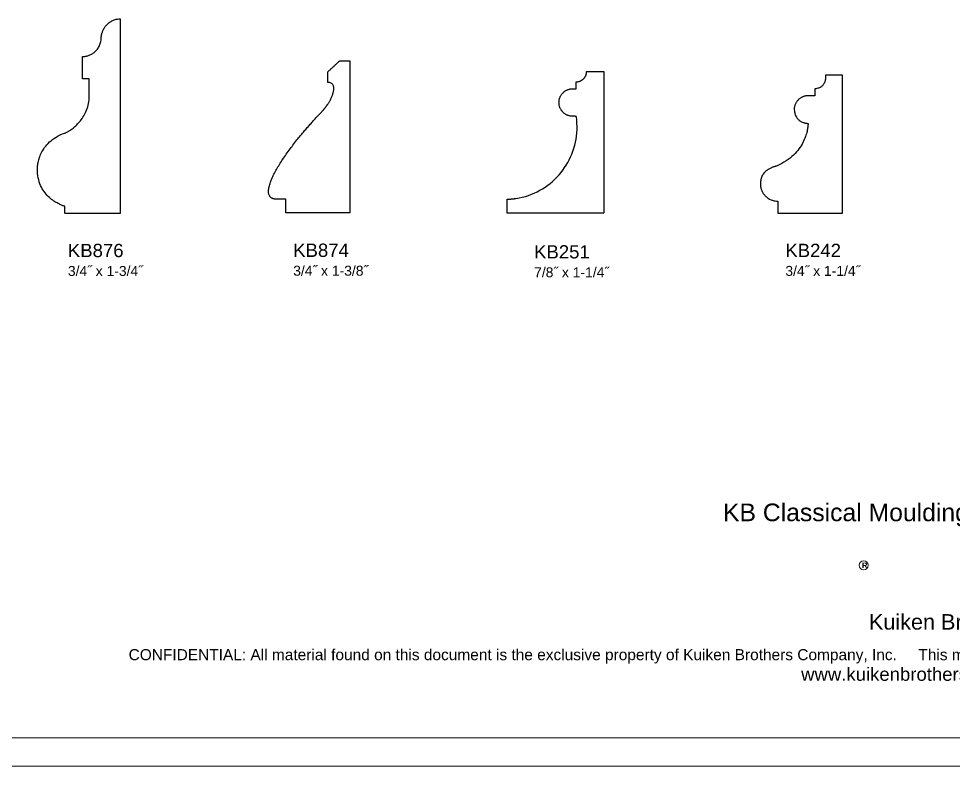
# Model space of a CAD drawing. Extents: x -7.6 to 25.2, y -9.8 to 27.2.
# Drawn here: x 0.78 to 9.24, y -9.8 to -3.03 of the extents above; entities that cross this region are included whole.
import ezdxf

# ---------------------------------------------------------------- set-up
doc = ezdxf.new("R2010")
doc.units = 0
doc.header["$MEASUREMENT"] = 0
doc.layers.add('DO NOT PLOT', color=2, linetype='Continuous', plot=False)

# ---------------------------------------------------------------- blocks, each defined once
blk = doc.blocks.new('KB876')
at = {"flags": 128}
blk.add_lwpolyline([(0, 0.5), (0.0001, 0.5), (0.0006, 0.5), (0.0013, 0.5), (0.0022, 0.5), (0.0034, 0.5), (0.0048, 0.5), (0.0064, 0.5), (0.0081, 0.5), (0.0101, 0.5), (0.0121, 0.5), (0.0144, 0.5), (0.0167, 0.5), (0.0191, 0.5), (0.0216, 0.5), (0.0242, 0.5), (0.0268, 0.5), (0.0295, 0.5), (0.0322, 0.5), (0.0349, 0.5), (0.0375, 0.5), (0.0401, 0.5), (0.0427, 0.5), (0.0452, 0.5), (0.0477, 0.5), (0.05, 0.5), (0.0522, 0.5), (0.0543, 0.5), (0.0562, 0.5), (0.058, 0.5), (0.0596, 0.5), (0.061, 0.5), (0.0621, 0.5), (0.0631, 0.5), (0.0638, 0.5), (0.0642, 0.5), (0.0643, 0.5), (0.0645, 0.5005), (0.0649, 0.5021), (0.0657, 0.5046), (0.0668, 0.5081), (0.0682, 0.5124), (0.07, 0.5176), (0.0722, 0.5234), (0.0748, 0.53), (0.0778, 0.5372), (0.0812, 0.5449), (0.0851, 0.5531), (0.0895, 0.5618), (0.0944, 0.5709), (0.0997, 0.5803), (0.1056, 0.5899), (0.1121, 0.5998), (0.119, 0.6098), (0.1266, 0.6199), (0.1348, 0.6301), (0.1436, 0.6401), (0.153, 0.6502), (0.163, 0.66), (0.1738, 0.6697), (0.1852, 0.679), (0.1973, 0.6881), (0.2101, 0.6968), (0.2237, 0.705), (0.238, 0.7127), (0.2531, 0.7198), (0.2689, 0.7264), (0.2856, 0.7322), (0.3031, 0.7373), (0.3215, 0.7416), (0.3407, 0.745), (0.3608, 0.7475), (0.3817, 0.7491), (0.3823, 0.7491), (0.384, 0.7492), (0.3867, 0.7493), (0.3905, 0.7493), (0.3952, 0.7493), (0.4009, 0.7492), (0.4073, 0.7489), (0.4146, 0.7484), (0.4226, 0.7477), (0.4313, 0.7467), (0.4407, 0.7455), (0.4506, 0.7439), (0.4611, 0.7419), (0.472, 0.7394), (0.4834, 0.7365), (0.4951, 0.7332), (0.5072, 0.7292), (0.5195, 0.7247), (0.5321, 0.7196), (0.5448, 0.7138), (0.5576, 0.7073), (0.5705, 0.7001), (0.5834, 0.6921), (0.5962, 0.6833), (0.6089, 0.6737), (0.6215, 0.6631), (0.6338, 0.6516), (0.6459, 0.6392), (0.6577, 0.6257), (0.6691, 0.6112), (0.6801, 0.5956), (0.6906, 0.5789), (0.7006, 0.561), (0.71, 0.5419), (0.7188, 0.5216), (0.7268, 0.5), (0.7281, 0.4965), (0.7299, 0.4925), (0.7321, 0.4879), (0.7347, 0.4827), (0.7377, 0.477), (0.7412, 0.4709), (0.7451, 0.4643), (0.7494, 0.4574), (0.7542, 0.4501), (0.7594, 0.4426), (0.7651, 0.4347), (0.7713, 0.4267), (0.7779, 0.4185), (0.7849, 0.4102), (0.7925, 0.4018), (0.8005, 0.3934), (0.8089, 0.3849), (0.8178, 0.3765), (0.8272, 0.3682), (0.8371, 0.36), (0.8474, 0.352), (0.8583, 0.3442), (0.8696, 0.3366), (0.8814, 0.3293), (0.8937, 0.3224), (0.9065, 0.3158), (0.9197, 0.3096), (0.9335, 0.3039), (0.9478, 0.2987), (0.9626, 0.2941), (0.9778, 0.29), (0.9936, 0.2865), (1.0099, 0.2838), (1.0268, 0.2817), (1.0441, 0.2803), (1.062, 0.2798), (1.0623, 0.2798), (1.0633, 0.2798), (1.065, 0.2798), (1.0673, 0.2798), (1.0701, 0.2798), (1.0735, 0.2798), (1.0773, 0.2798), (1.0816, 0.2798), (1.0863, 0.2798), (1.0913, 0.2798), (1.0967, 0.2798), (1.1023, 0.2797), (1.1082, 0.2797), (1.1142, 0.2797), (1.1205, 0.2797), (1.1268, 0.2797), (1.1333, 0.2797), (1.1397, 0.2797), (1.1462, 0.2797), (1.1526, 0.2797), (1.159, 0.2797), (1.1652, 0.2797), (1.1713, 0.2797), (1.1772, 0.2797), (1.1828, 0.2797), (1.1882, 0.2796), (1.1932, 0.2796), (1.1979, 0.2796), (1.2021, 0.2796), (1.206, 0.2796), (1.2093, 0.2796), (1.2122, 0.2796), (1.2144, 0.2796), (1.2161, 0.2796), (1.2171, 0.2796), (1.2175, 0.2796), (1.2175, 0.2798), (1.2175, 0.2802), (1.2175, 0.2808), (1.2175, 0.2818), (1.2175, 0.2829), (1.2175, 0.2842), (1.2175, 0.2858), (1.2175, 0.2875), (1.2175, 0.2894), (1.2175, 0.2914), (1.2175, 0.2935), (1.2175, 0.2958), (1.2175, 0.2982), (1.2175, 0.3006), (1.2175, 0.3031), (1.2175, 0.3057), (1.2175, 0.3083), (1.2175, 0.3109), (1.2175, 0.3135), (1.2175, 0.316), (1.2175, 0.3186), (1.2175, 0.3211), (1.2175, 0.3235), (1.2175, 0.3259), (1.2175, 0.3282), (1.2175, 0.3303), (1.2175, 0.3323), (1.2175, 0.3342), (1.2175, 0.3359), (1.2175, 0.3375), (1.2175, 0.3388), (1.2175, 0.34), (1.2175, 0.3409), (1.2175, 0.3415), (1.2175, 0.342), (1.2175, 0.3421), (1.218, 0.3421), (1.2193, 0.3421), (1.2215, 0.3421), (1.2244, 0.3421), (1.2281, 0.3421), (1.2324, 0.3421), (1.2374, 0.3421), (1.243, 0.3421), (1.249, 0.3421), (1.2555, 0.3421), (1.2625, 0.3421), (1.2698, 0.3421), (1.2774, 0.3421), (1.2853, 0.3421), (1.2934, 0.3421), (1.3016, 0.3421), (1.31, 0.3421), (1.3183, 0.3421), (1.3267, 0.3421), (1.3351, 0.3421), (1.3433, 0.3421), (1.3514, 0.3421), (1.3593, 0.3421), (1.3669, 0.3421), (1.3742, 0.3421), (1.3811, 0.3421), (1.3877, 0.3421), (1.3937, 0.3421), (1.3993, 0.3421), (1.4043, 0.3421), (1.4086, 0.3421), (1.4123, 0.3421), (1.4152, 0.3421), (1.4174, 0.3421), (1.4187, 0.3421), (1.4192, 0.3421), (1.4189, 0.3395), (1.4187, 0.3364), (1.4187, 0.3329), (1.4189, 0.3289), (1.4193, 0.3246), (1.42, 0.3199), (1.4208, 0.3149), (1.4219, 0.3096), (1.4232, 0.304), (1.4248, 0.2983), (1.4266, 0.2923), (1.4287, 0.2861), (1.4311, 0.2799), (1.4338, 0.2735), (1.4368, 0.2671), (1.4402, 0.2606), (1.4438, 0.2541), (1.4478, 0.2476), (1.4522, 0.2412), (1.4569, 0.2349), (1.462, 0.2287), (1.4674, 0.2226), (1.4733, 0.2167), (1.4796, 0.2111), (1.4862, 0.2056), (1.4934, 0.2005), (1.5009, 0.1957), (1.5089, 0.1912), (1.5173, 0.187), (1.5263, 0.1833), (1.5357, 0.18), (1.5455, 0.1771), (1.5559, 0.1748), (1.5668, 0.173), (1.5783, 0.1717), (1.5902, 0.171), (1.5918, 0.1712), (1.594, 0.1712), (1.5967, 0.171), (1.5998, 0.1707), (1.6035, 0.1703), (1.6076, 0.1697), (1.612, 0.1688), (1.6169, 0.1678), (1.622, 0.1666), (1.6275, 0.1651), (1.6332, 0.1634), (1.6391, 0.1614), (1.6452, 0.1592), (1.6515, 0.1566), (1.6579, 0.1538), (1.6644, 0.1506), (1.671, 0.1472), (1.6776, 0.1433), (1.6841, 0.1391), (1.6906, 0.1346), (1.6971, 0.1296), (1.7034, 0.1243), (1.7096, 0.1186), (1.7156, 0.1124), (1.7214, 0.1058), (1.7269, 0.0987), (1.7322, 0.0912), (1.7371, 0.0831), (1.7417, 0.0746), (1.7459, 0.0656), (1.7497, 0.0561), (1.7531, 0.046), (1.7559, 0.0353), (1.7583, 0.0241), (1.7601, 0.0124), (1.7613, 0), (1.7573, 0), (1.7456, 0), (1.7266, 0), (1.7009, 0), (1.6688, 0), (1.6308, 0), (1.5874, 0), (1.539, 0), (1.4861, 0), (1.4291, 0), (1.3685, 0), (1.3047, 0), (1.2381, 0), (1.1694, 0), (1.0988, 0), (1.0268, 0), (0.954, 0), (0.8806, 0), (0.8073, 0), (0.7345, 0), (0.6625, 0), (0.5919, 0), (0.5231, 0), (0.4566, 0), (0.3928, 0), (0.3322, 0), (0.2752, 0), (0.2223, 0), (0.1739, 0), (0.1305, 0), (0.0925, 0), (0.0604, 0), (0.0347, 0), (0.0157, 0), (0.004, 0), (0, 0), (0, 0.0011), (0, 0.0045), (0, 0.0098), (0, 0.0171), (0, 0.0263), (0, 0.037), (0, 0.0494), (0, 0.0631), (0, 0.0781), (0, 0.0943), (0, 0.1115), (0, 0.1296), (0, 0.1485), (0, 0.168), (0, 0.1881), (0, 0.2085), (0, 0.2292), (0, 0.25), (0, 0.2708), (0, 0.2915), (0, 0.3119), (0, 0.3319), (0, 0.3515), (0, 0.3704), (0, 0.3885), (0, 0.4057), (0, 0.4219), (0, 0.4369), (0, 0.4506), (0, 0.4629), (0, 0.4737), (0, 0.4828), (0, 0.4901), (0, 0.4955), (0, 0.4988)], dxfattribs=at)
blk = doc.blocks.new('KB874')
at = {"flags": 128}
blk.add_lwpolyline([(-0.0031, 0.579), (-0.0028, 0.579), (-0.002, 0.579), (-0.0007, 0.579), (0.0012, 0.579), (0.0034, 0.579), (0.0061, 0.579), (0.0092, 0.579), (0.0126, 0.579), (0.0164, 0.579), (0.0204, 0.579), (0.0247, 0.579), (0.0293, 0.579), (0.034, 0.579), (0.0389, 0.579), (0.0439, 0.579), (0.049, 0.579), (0.0541, 0.579), (0.0593, 0.579), (0.0645, 0.579), (0.0697, 0.579), (0.0748, 0.579), (0.0798, 0.579), (0.0847, 0.579), (0.0894, 0.579), (0.094, 0.579), (0.0983, 0.579), (0.1023, 0.579), (0.1061, 0.579), (0.1095, 0.579), (0.1126, 0.579), (0.1153, 0.579), (0.1175, 0.579), (0.1194, 0.579), (0.1207, 0.579), (0.1215, 0.579), (0.1218, 0.579), (0.1218, 0.5792), (0.1218, 0.5798), (0.1218, 0.5808), (0.1218, 0.5821), (0.1218, 0.5838), (0.1218, 0.5858), (0.1218, 0.588), (0.1218, 0.5905), (0.1218, 0.5933), (0.1218, 0.5963), (0.1218, 0.5994), (0.1218, 0.6028), (0.1218, 0.6062), (0.1218, 0.6098), (0.1218, 0.6135), (0.1218, 0.6173), (0.1218, 0.6211), (0.1218, 0.6249), (0.1218, 0.6287), (0.1218, 0.6325), (0.1218, 0.6363), (0.1218, 0.6399), (0.1218, 0.6435), (0.1218, 0.647), (0.1218, 0.6503), (0.1218, 0.6535), (0.1218, 0.6565), (0.1218, 0.6592), (0.1218, 0.6617), (0.1218, 0.664), (0.1218, 0.666), (0.1218, 0.6677), (0.1218, 0.669), (0.1218, 0.67), (0.1218, 0.6706), (0.1218, 0.6708), (0.1218, 0.671), (0.1217, 0.6717), (0.1217, 0.6727), (0.1218, 0.6741), (0.1218, 0.6758), (0.1219, 0.6777), (0.1222, 0.68), (0.1225, 0.6825), (0.1229, 0.6852), (0.1235, 0.688), (0.1243, 0.6911), (0.1253, 0.6942), (0.1264, 0.6974), (0.1278, 0.7007), (0.1294, 0.7039), (0.1313, 0.7072), (0.1335, 0.7105), (0.1359, 0.7136), (0.1387, 0.7167), (0.1419, 0.7197), (0.1454, 0.7224), (0.1493, 0.7251), (0.1535, 0.7274), (0.1582, 0.7296), (0.1634, 0.7314), (0.169, 0.733), (0.175, 0.7342), (0.1816, 0.735), (0.1887, 0.7355), (0.1963, 0.7355), (0.2045, 0.7351), (0.2133, 0.7341), (0.2227, 0.7327), (0.2326, 0.7307), (0.2432, 0.7281), (0.2545, 0.7249), (0.2641, 0.7219), (0.2739, 0.7186), (0.2838, 0.715), (0.2938, 0.7111), (0.304, 0.7069), (0.3144, 0.7024), (0.3249, 0.6976), (0.3355, 0.6926), (0.3462, 0.6873), (0.3571, 0.6817), (0.368, 0.6759), (0.3791, 0.6699), (0.3902, 0.6636), (0.4014, 0.6572), (0.4127, 0.6505), (0.4241, 0.6437), (0.4355, 0.6366), (0.447, 0.6294), (0.4586, 0.622), (0.4702, 0.6144), (0.4818, 0.6067), (0.4935, 0.5989), (0.5052, 0.5909), (0.5169, 0.5827), (0.5287, 0.5745), (0.5404, 0.5662), (0.5521, 0.5577), (0.5639, 0.5492), (0.5756, 0.5405), (0.5873, 0.5318), (0.599, 0.5231), (0.6106, 0.5143), (0.6222, 0.5054), (0.6337, 0.4965), (0.6452, 0.4876), (0.6567, 0.4786), (0.6658, 0.4713), (0.6748, 0.464), (0.6838, 0.4568), (0.6926, 0.4495), (0.7014, 0.4422), (0.7101, 0.435), (0.7187, 0.4277), (0.7272, 0.4205), (0.7357, 0.4134), (0.744, 0.4062), (0.7522, 0.3991), (0.7604, 0.392), (0.7684, 0.385), (0.7763, 0.3781), (0.7841, 0.3712), (0.7919, 0.3643), (0.7994, 0.3575), (0.8069, 0.3508), (0.8143, 0.3442), (0.8215, 0.3376), (0.8286, 0.3311), (0.8356, 0.3248), (0.8425, 0.3185), (0.8492, 0.3123), (0.8558, 0.3062), (0.8623, 0.3002), (0.8686, 0.2943), (0.8748, 0.2886), (0.8808, 0.2829), (0.8867, 0.2774), (0.8925, 0.272), (0.8981, 0.2668), (0.9035, 0.2617), (0.9088, 0.2567), (0.9139, 0.2519), (0.9189, 0.2472), (0.9212, 0.2452), (0.9234, 0.2433), (0.9256, 0.2414), (0.9277, 0.2396), (0.9299, 0.2378), (0.932, 0.236), (0.934, 0.2343), (0.9361, 0.2326), (0.9381, 0.2309), (0.9401, 0.2293), (0.9421, 0.2277), (0.9441, 0.2261), (0.946, 0.2246), (0.9479, 0.2231), (0.9497, 0.2217), (0.9515, 0.2203), (0.9533, 0.2189), (0.9551, 0.2176), (0.9568, 0.2163), (0.9586, 0.215), (0.9602, 0.2138), (0.9619, 0.2126), (0.9635, 0.2114), (0.9651, 0.2103), (0.9666, 0.2092), (0.9681, 0.2082), (0.9696, 0.2071), (0.971, 0.2062), (0.9724, 0.2052), (0.9738, 0.2043), (0.9752, 0.2034), (0.9765, 0.2026), (0.9777, 0.2018), (0.979, 0.201), (0.9802, 0.2003), (0.9813, 0.1996), (0.9847, 0.1971), (0.9886, 0.1944), (0.993, 0.1915), (0.9979, 0.1885), (1.0032, 0.1854), (1.0088, 0.1822), (1.0148, 0.179), (1.021, 0.1757), (1.0276, 0.1724), (1.0343, 0.1692), (1.0413, 0.1661), (1.0485, 0.163), (1.0557, 0.1601), (1.0631, 0.1574), (1.0705, 0.1548), (1.078, 0.1525), (1.0854, 0.1504), (1.0928, 0.1486), (1.1001, 0.1471), (1.1073, 0.146), (1.1143, 0.1452), (1.1212, 0.1449), (1.1278, 0.145), (1.1341, 0.1455), (1.1402, 0.1466), (1.146, 0.1482), (1.1513, 0.1503), (1.1563, 0.153), (1.1609, 0.1564), (1.1649, 0.1603), (1.1685, 0.165), (1.1715, 0.1704), (1.174, 0.1765), (1.1759, 0.1834), (1.1771, 0.1911), (1.1776, 0.1996), (1.1778, 0.1996), (1.1784, 0.1996), (1.1795, 0.1996), (1.1808, 0.1996), (1.1826, 0.1996), (1.1846, 0.1996), (1.1869, 0.1996), (1.1895, 0.1996), (1.1924, 0.1996), (1.1955, 0.1996), (1.1987, 0.1996), (1.2021, 0.1996), (1.2057, 0.1996), (1.2094, 0.1996), (1.2132, 0.1996), (1.2171, 0.1996), (1.221, 0.1996), (1.2249, 0.1996), (1.2289, 0.1996), (1.2328, 0.1996), (1.2367, 0.1996), (1.2405, 0.1996), (1.2442, 0.1996), (1.2477, 0.1996), (1.2512, 0.1996), (1.2544, 0.1996), (1.2575, 0.1996), (1.2603, 0.1996), (1.2629, 0.1996), (1.2653, 0.1996), (1.2673, 0.1996), (1.269, 0.1996), (1.2704, 0.1996), (1.2715, 0.1996), (1.2721, 0.1996), (1.2723, 0.1996), (1.2725, 0.1994), (1.2732, 0.1987), (1.2743, 0.1975), (1.2757, 0.1959), (1.2775, 0.194), (1.2797, 0.1917), (1.2821, 0.1891), (1.2849, 0.1861), (1.2878, 0.1829), (1.2911, 0.1795), (1.2945, 0.1758), (1.2981, 0.1719), (1.3018, 0.1679), (1.3057, 0.1637), (1.3097, 0.1594), (1.3138, 0.1551), (1.3179, 0.1507), (1.322, 0.1462), (1.3262, 0.1418), (1.3303, 0.1373), (1.3344, 0.133), (1.3384, 0.1287), (1.3422, 0.1245), (1.346, 0.1205), (1.3496, 0.1166), (1.353, 0.113), (1.3562, 0.1095), (1.3592, 0.1063), (1.362, 0.1034), (1.3644, 0.1007), (1.3666, 0.0984), (1.3684, 0.0965), (1.3698, 0.0949), (1.3709, 0.0938), (1.3716, 0.0931), (1.3718, 0.0928), (1.3718, 0.0926), (1.3718, 0.092), (1.3718, 0.091), (1.3718, 0.0896), (1.3718, 0.0879), (1.3718, 0.0859), (1.3718, 0.0837), (1.3718, 0.0811), (1.3718, 0.0783), (1.3718, 0.0753), (1.3718, 0.0721), (1.3718, 0.0688), (1.3718, 0.0653), (1.3718, 0.0616), (1.3718, 0.0579), (1.3718, 0.0541), (1.3718, 0.0503), (1.3718, 0.0464), (1.3718, 0.0426), (1.3718, 0.0387), (1.3718, 0.0349), (1.3718, 0.0312), (1.3718, 0.0276), (1.3718, 0.0241), (1.3718, 0.0207), (1.3718, 0.0175), (1.3718, 0.0145), (1.3718, 0.0117), (1.3718, 0.0092), (1.3718, 0.0069), (1.3718, 0.0049), (1.3718, 0.0032), (1.3718, 0.0018), (1.3718, 0.0008), (1.3718, 0.0002), (1.3718, 0), (1.3687, 0), (1.3595, 0), (1.3447, 0), (1.3246, 0), (1.2996, 0), (1.2699, 0), (1.2361, 0), (1.1983, 0), (1.157, 0), (1.1125, 0), (1.0651, 0), (1.0153, 0), (0.9634, 0), (0.9097, 0), (0.8546, 0), (0.7984, 0), (0.7416, 0), (0.6843, 0), (0.6271, 0), (0.5702, 0), (0.5141, 0), (0.459, 0), (0.4053, 0), (0.3533, 0), (0.3035, 0), (0.2562, 0), (0.2117, 0), (0.1704, 0), (0.1326, 0), (0.0987, 0), (0.0691, 0), (0.044, 0), (0.0239, 0), (0.0091, 0), (0, 0), (-0.0031, 0), (-0.0031, 0.0013), (-0.0031, 0.0052), (-0.0031, 0.0114), (-0.0031, 0.0199), (-0.0031, 0.0304), (-0.0031, 0.0429), (-0.0031, 0.0572), (-0.0031, 0.0731), (-0.0031, 0.0905), (-0.0031, 0.1092), (-0.0031, 0.1291), (-0.0031, 0.1501), (-0.0031, 0.172), (-0.0031, 0.1946), (-0.0031, 0.2178), (-0.0031, 0.2414), (-0.0031, 0.2654), (-0.0031, 0.2895), (-0.0031, 0.3136), (-0.0031, 0.3375), (-0.0031, 0.3612), (-0.0031, 0.3844), (-0.0031, 0.407), (-0.0031, 0.4289), (-0.0031, 0.4498), (-0.0031, 0.4698), (-0.0031, 0.4885), (-0.0031, 0.5059), (-0.0031, 0.5218), (-0.0031, 0.5361), (-0.0031, 0.5486), (-0.0031, 0.5591), (-0.0031, 0.5676), (-0.0031, 0.5738), (-0.0031, 0.5776)], dxfattribs=at)
blk = doc.blocks.new('KB358 NEW')
at = {"flags": 128}
blk.add_lwpolyline([(-0.0078, 0), (-0.0058, 0), (0, 0), (0.0094, 0), (0.0222, 0), (0.0381, 0), (0.057, 0), (0.0786, 0), (0.1026, 0), (0.1289, 0), (0.1572, 0), (0.1874, 0), (0.2191, 0), (0.2521, 0), (0.2863, 0), (0.3213, 0), (0.3571, 0), (0.3933, 0), (0.4297, 0), (0.4661, 0), (0.5023, 0), (0.5381, 0), (0.5731, 0), (0.6073, 0), (0.6403, 0), (0.672, 0), (0.7022, 0), (0.7305, 0), (0.7568, 0), (0.7808, 0), (0.8024, 0), (0.8213, 0), (0.8372, 0), (0.85, 0), (0.8594, 0), (0.8652, 0), (0.8672, 0), (0.8672, 0.0003), (0.8672, 0.0011), (0.8672, 0.0025), (0.8672, 0.0043), (0.8672, 0.0065), (0.8672, 0.0092), (0.8672, 0.0123), (0.8672, 0.0157), (0.8672, 0.0195), (0.8672, 0.0235), (0.8672, 0.0278), (0.8672, 0.0323), (0.8672, 0.037), (0.8672, 0.0419), (0.8672, 0.0469), (0.8672, 0.052), (0.8672, 0.0572), (0.8672, 0.0623), (0.8672, 0.0675), (0.8672, 0.0727), (0.8672, 0.0778), (0.8672, 0.0828), (0.8672, 0.0877), (0.8672, 0.0924), (0.8672, 0.0969), (0.8672, 0.1012), (0.8672, 0.1052), (0.8672, 0.109), (0.8672, 0.1124), (0.8672, 0.1155), (0.8672, 0.1181), (0.8672, 0.1204), (0.8672, 0.1222), (0.8672, 0.1236), (0.8672, 0.1244), (0.8672, 0.1247), (0.8671, 0.1247), (0.8667, 0.1247), (0.866, 0.1248), (0.8651, 0.1248), (0.864, 0.1249), (0.8626, 0.125), (0.8611, 0.1251), (0.8594, 0.1253), (0.8575, 0.1254), (0.8554, 0.1256), (0.8532, 0.1257), (0.8509, 0.1259), (0.8484, 0.1261), (0.8459, 0.1263), (0.8432, 0.1266), (0.8405, 0.1268), (0.8376, 0.127), (0.8348, 0.1273), (0.8319, 0.1275), (0.8289, 0.1278), (0.826, 0.128), (0.823, 0.1283), (0.8201, 0.1286), (0.8172, 0.1288), (0.8143, 0.1291), (0.8115, 0.1294), (0.8087, 0.1297), (0.806, 0.1299), (0.8034, 0.1302), (0.8009, 0.1305), (0.7985, 0.1308), (0.7963, 0.1311), (0.7942, 0.1313), (0.7922, 0.1316), (0.7905, 0.1319), (0.7889, 0.1321), (0.7596, 0.1373), (0.7308, 0.1436), (0.7027, 0.1512), (0.6751, 0.16), (0.6481, 0.1699), (0.6217, 0.1809), (0.596, 0.193), (0.571, 0.2062), (0.5466, 0.2204), (0.523, 0.2355), (0.5002, 0.2516), (0.4781, 0.2687), (0.4568, 0.2866), (0.4363, 0.3054), (0.4167, 0.325), (0.3979, 0.3454), (0.38, 0.3666), (0.3631, 0.3884), (0.3471, 0.411), (0.332, 0.4343), (0.3179, 0.4581), (0.3049, 0.4826), (0.2929, 0.5077), (0.2819, 0.5332), (0.272, 0.5593), (0.2632, 0.5858), (0.2556, 0.6128), (0.2491, 0.6402), (0.2438, 0.668), (0.2396, 0.6961), (0.2367, 0.7245), (0.2351, 0.7531), (0.2347, 0.7821), (0.2356, 0.8112), (0.2379, 0.8405), (0.2415, 0.8699), (0.2415, 0.87), (0.2415, 0.87), (0.2415, 0.87), (0.2415, 0.8701), (0.2415, 0.8702), (0.2415, 0.8703), (0.2416, 0.8704), (0.2416, 0.8706), (0.2416, 0.8707), (0.2417, 0.8709), (0.2417, 0.8711), (0.2417, 0.8713), (0.2418, 0.8714), (0.2418, 0.8716), (0.2419, 0.8718), (0.2419, 0.8721), (0.2419, 0.8723), (0.242, 0.8725), (0.242, 0.8727), (0.2421, 0.8729), (0.2421, 0.8731), (0.2422, 0.8733), (0.2422, 0.8735), (0.2422, 0.8737), (0.2423, 0.8739), (0.2423, 0.874), (0.2424, 0.8742), (0.2424, 0.8744), (0.2424, 0.8745), (0.2424, 0.8746), (0.2425, 0.8747), (0.2425, 0.8748), (0.2425, 0.8749), (0.2425, 0.875), (0.2425, 0.875), (0.2425, 0.875), (0.2426, 0.875), (0.2429, 0.875), (0.2433, 0.875), (0.2438, 0.875), (0.2446, 0.875), (0.2454, 0.875), (0.2463, 0.875), (0.2474, 0.875), (0.2486, 0.875), (0.2498, 0.875), (0.2511, 0.8751), (0.2525, 0.8751), (0.254, 0.8751), (0.2555, 0.8751), (0.2571, 0.8751), (0.2586, 0.8751), (0.2602, 0.8751), (0.2618, 0.8751), (0.2634, 0.8751), (0.265, 0.8751), (0.2666, 0.8751), (0.2682, 0.8752), (0.2697, 0.8752), (0.2711, 0.8752), (0.2725, 0.8752), (0.2739, 0.8752), (0.2751, 0.8752), (0.2763, 0.8752), (0.2773, 0.8752), (0.2783, 0.8752), (0.2791, 0.8752), (0.2798, 0.8752), (0.2804, 0.8752), (0.2808, 0.8752), (0.2811, 0.8752), (0.2812, 0.8752), (0.2866, 0.8757), (0.2919, 0.8764), (0.2972, 0.8773), (0.3024, 0.8784), (0.3075, 0.8797), (0.3126, 0.8812), (0.3175, 0.883), (0.3223, 0.8849), (0.3271, 0.8871), (0.3317, 0.8894), (0.3362, 0.8919), (0.3406, 0.8946), (0.3449, 0.8975), (0.3491, 0.9005), (0.3531, 0.9037), (0.357, 0.907), (0.3607, 0.9105), (0.3643, 0.9142), (0.3678, 0.918), (0.3711, 0.9219), (0.3742, 0.926), (0.3772, 0.9302), (0.38, 0.9346), (0.3826, 0.939), (0.385, 0.9436), (0.3873, 0.9483), (0.3893, 0.953), (0.3912, 0.9579), (0.3928, 0.9629), (0.3943, 0.968), (0.3955, 0.9731), (0.3966, 0.9784), (0.3974, 0.9837), (0.398, 0.989), (0.3983, 0.9945), (0.3984, 1), (0.3983, 1.0057), (0.3979, 1.0114), (0.3973, 1.017), (0.3964, 1.0225), (0.3953, 1.0279), (0.394, 1.0332), (0.3924, 1.0385), (0.3906, 1.0436), (0.3886, 1.0487), (0.3864, 1.0536), (0.384, 1.0584), (0.3814, 1.0631), (0.3786, 1.0677), (0.3756, 1.0721), (0.3724, 1.0764), (0.369, 1.0805), (0.3655, 1.0845), (0.3618, 1.0884), (0.358, 1.0921), (0.354, 1.0956), (0.3498, 1.099), (0.3455, 1.1021), (0.3411, 1.1051), (0.3365, 1.1079), (0.3318, 1.1106), (0.327, 1.113), (0.3221, 1.1152), (0.3171, 1.1172), (0.3119, 1.119), (0.3067, 1.1205), (0.3013, 1.1219), (0.2959, 1.123), (0.2904, 1.1239), (0.2848, 1.1245), (0.2792, 1.1249), (0.2734, 1.125), (0.2734, 1.125), (0.2732, 1.125), (0.2728, 1.125), (0.2724, 1.125), (0.2718, 1.125), (0.2711, 1.125), (0.2704, 1.125), (0.2695, 1.125), (0.2686, 1.125), (0.2675, 1.125), (0.2665, 1.125), (0.2653, 1.125), (0.2642, 1.125), (0.2629, 1.125), (0.2617, 1.125), (0.2604, 1.125), (0.2591, 1.125), (0.2578, 1.125), (0.2565, 1.125), (0.2552, 1.125), (0.2539, 1.125), (0.2527, 1.125), (0.2515, 1.125), (0.2503, 1.125), (0.2492, 1.125), (0.2481, 1.125), (0.2471, 1.125), (0.2461, 1.125), (0.2453, 1.125), (0.2445, 1.125), (0.2438, 1.125), (0.2433, 1.125), (0.2428, 1.125), (0.2425, 1.125), (0.2423, 1.125), (0.2422, 1.125), (0.2422, 1.1251), (0.2422, 1.1256), (0.2422, 1.1262), (0.2422, 1.1271), (0.2422, 1.1283), (0.2422, 1.1296), (0.2422, 1.1311), (0.2422, 1.1328), (0.2422, 1.1347), (0.2422, 1.1367), (0.2422, 1.1388), (0.2422, 1.1411), (0.2422, 1.1434), (0.2422, 1.1458), (0.2422, 1.1483), (0.2422, 1.1508), (0.2422, 1.1534), (0.2422, 1.156), (0.2422, 1.1586), (0.2422, 1.1611), (0.2422, 1.1637), (0.2422, 1.1661), (0.2422, 1.1686), (0.2422, 1.1709), (0.2422, 1.1731), (0.2422, 1.1753), (0.2422, 1.1773), (0.2422, 1.1792), (0.2422, 1.1809), (0.2422, 1.1824), (0.2422, 1.1837), (0.2422, 1.1848), (0.2422, 1.1858), (0.2422, 1.1864), (0.2422, 1.1868), (0.2422, 1.187), (0.2422, 1.187), (0.2422, 1.187), (0.2421, 1.187), (0.2421, 1.187), (0.242, 1.187), (0.2419, 1.187), (0.2418, 1.187), (0.2417, 1.1871), (0.2416, 1.1871), (0.2414, 1.1871), (0.2413, 1.1871), (0.2411, 1.1871), (0.241, 1.1872), (0.2408, 1.1872), (0.2407, 1.1872), (0.2405, 1.1872), (0.2403, 1.1873), (0.2402, 1.1873), (0.24, 1.1873), (0.2398, 1.1873), (0.2397, 1.1874), (0.2395, 1.1874), (0.2393, 1.1874), (0.2392, 1.1874), (0.239, 1.1875), (0.2389, 1.1875), (0.2388, 1.1875), (0.2387, 1.1875), (0.2385, 1.1875), (0.2384, 1.1875), (0.2384, 1.1876), (0.2383, 1.1876), (0.2382, 1.1876), (0.2382, 1.1876), (0.2382, 1.1876), (0.2381, 1.1876), (0.2341, 1.1879), (0.2302, 1.1883), (0.2263, 1.1889), (0.2224, 1.1896), (0.2186, 1.1905), (0.2149, 1.1915), (0.2112, 1.1927), (0.2076, 1.1941), (0.2041, 1.1956), (0.2006, 1.1972), (0.1972, 1.199), (0.194, 1.2009), (0.1907, 1.2029), (0.1876, 1.205), (0.1846, 1.2073), (0.1817, 1.2097), (0.1788, 1.2122), (0.1761, 1.2148), (0.1735, 1.2175), (0.171, 1.2203), (0.1686, 1.2232), (0.1663, 1.2262), (0.1641, 1.2293), (0.1621, 1.2325), (0.1602, 1.2358), (0.1584, 1.2392), (0.1568, 1.2426), (0.1552, 1.2461), (0.1539, 1.2497), (0.1527, 1.2534), (0.1516, 1.2571), (0.1507, 1.2609), (0.1499, 1.2647), (0.1493, 1.2686), (0.1488, 1.2726), (0.1486, 1.2766), (0.1486, 1.2766), (0.1486, 1.2766), (0.1486, 1.2767), (0.1485, 1.2767), (0.1485, 1.2768), (0.1485, 1.2769), (0.1485, 1.277), (0.1485, 1.2772), (0.1485, 1.2773), (0.1485, 1.2775), (0.1485, 1.2776), (0.1485, 1.2778), (0.1485, 1.278), (0.1485, 1.2782), (0.1485, 1.2783), (0.1485, 1.2785), (0.1485, 1.2787), (0.1484, 1.2789), (0.1484, 1.2791), (0.1484, 1.2793), (0.1484, 1.2795), (0.1484, 1.2797), (0.1484, 1.2799), (0.1484, 1.28), (0.1484, 1.2802), (0.1484, 1.2804), (0.1484, 1.2805), (0.1484, 1.2807), (0.1484, 1.2808), (0.1484, 1.2809), (0.1484, 1.281), (0.1483, 1.2811), (0.1483, 1.2812), (0.1483, 1.2812), (0.1483, 1.2812), (0.1483, 1.2813), (0.148, 1.2813), (0.1469, 1.2813), (0.1453, 1.2813), (0.143, 1.2813), (0.1401, 1.2813), (0.1368, 1.2813), (0.1329, 1.2813), (0.1286, 1.2813), (0.1239, 1.2813), (0.1189, 1.2813), (0.1135, 1.2813), (0.1079, 1.2813), (0.102, 1.2813), (0.0959, 1.2813), (0.0896, 1.2813), (0.0832, 1.2813), (0.0768, 1.2813), (0.0703, 1.2813), (0.0638, 1.2813), (0.0573, 1.2813), (0.0509, 1.2813), (0.0447, 1.2813), (0.0386, 1.2813), (0.0327, 1.2813), (0.027, 1.2813), (0.0216, 1.2813), (0.0166, 1.2813), (0.0119, 1.2813), (0.0076, 1.2813), (0.0038, 1.2813), (0.0004, 1.2813), (-0.0025, 1.2813), (-0.0047, 1.2813), (-0.0064, 1.2813), (-0.0075, 1.2813), (-0.0078, 1.2813), (-0.0078, 1.2783), (-0.0078, 1.2698), (-0.0078, 1.256), (-0.0078, 1.2373), (-0.0078, 1.214), (-0.0078, 1.1863), (-0.0078, 1.1548), (-0.0078, 1.1196), (-0.0078, 1.0811), (-0.0078, 1.0396), (-0.0078, 0.9955), (-0.0078, 0.9491), (-0.0078, 0.9007), (-0.0078, 0.8507), (-0.0078, 0.7993), (-0.0078, 0.747), (-0.0078, 0.694), (-0.0078, 0.6406), (-0.0078, 0.5873), (-0.0078, 0.5343), (-0.0078, 0.482), (-0.0078, 0.4306), (-0.0078, 0.3806), (-0.0078, 0.3322), (-0.0078, 0.2858), (-0.0078, 0.2417), (-0.0078, 0.2002), (-0.0078, 0.1617), (-0.0078, 0.1265), (-0.0078, 0.0949), (-0.0078, 0.0673), (-0.0078, 0.0439), (-0.0078, 0.0252), (-0.0078, 0.0114), (-0.0078, 0.0029)], dxfattribs=at)
blk = doc.blocks.new('KB243')
at = {"flags": 128}
blk.add_lwpolyline([(0, 0), (0, 0.0028), (0, 0.0111), (0, 0.0246), (0, 0.0429), (0, 0.0656), (0, 0.0926), (0, 0.1234), (0, 0.1577), (0, 0.1953), (0, 0.2358), (0, 0.2788), (0, 0.3241), (0, 0.3713), (0, 0.4201), (0, 0.4702), (0, 0.5212), (0, 0.5729), (0, 0.625), (0, 0.677), (0, 0.7287), (0, 0.7798), (0, 0.8299), (0, 0.8787), (0, 0.9259), (0, 0.9711), (0, 1.0142), (0, 1.0546), (0, 1.0922), (0, 1.1265), (0, 1.1573), (0, 1.1843), (0, 1.2071), (0, 1.2253), (0, 1.2388), (0, 1.2471), (0, 1.2499), (-0.0004, 1.2499), (-0.0014, 1.2499), (-0.0031, 1.2499), (-0.0054, 1.2499), (-0.0082, 1.2499), (-0.0116, 1.2499), (-0.0154, 1.2499), (-0.0197, 1.2499), (-0.0244, 1.2499), (-0.0295, 1.2499), (-0.0348, 1.2499), (-0.0405, 1.2499), (-0.0464, 1.2499), (-0.0525, 1.2499), (-0.0588, 1.2499), (-0.0652, 1.2499), (-0.0716, 1.2499), (-0.0781, 1.2499), (-0.0846, 1.2499), (-0.0911, 1.2499), (-0.0975, 1.2499), (-0.1037, 1.2499), (-0.1098, 1.2499), (-0.1157, 1.2499), (-0.1214, 1.2499), (-0.1268, 1.2499), (-0.1318, 1.2499), (-0.1365, 1.2499), (-0.1408, 1.2499), (-0.1447, 1.2499), (-0.148, 1.2499), (-0.1509, 1.2499), (-0.1532, 1.2499), (-0.1549, 1.2499), (-0.1559, 1.2499), (-0.1563, 1.2499), (-0.1562, 1.2497), (-0.1561, 1.2489), (-0.1559, 1.2477), (-0.1557, 1.246), (-0.1555, 1.2439), (-0.1553, 1.2414), (-0.1552, 1.2386), (-0.155, 1.2354), (-0.155, 1.2319), (-0.155, 1.2281), (-0.1551, 1.2241), (-0.1554, 1.2199), (-0.1558, 1.2154), (-0.1563, 1.2109), (-0.1571, 1.2061), (-0.158, 1.2013), (-0.1592, 1.1964), (-0.1606, 1.1914), (-0.1623, 1.1864), (-0.1643, 1.1814), (-0.1665, 1.1765), (-0.1691, 1.1715), (-0.172, 1.1667), (-0.1753, 1.162), (-0.179, 1.1575), (-0.1831, 1.1531), (-0.1875, 1.1489), (-0.1925, 1.145), (-0.1979, 1.1413), (-0.2037, 1.1379), (-0.2101, 1.1348), (-0.2169, 1.132), (-0.2244, 1.1296), (-0.2323, 1.1276), (-0.2409, 1.1261), (-0.25, 1.1249), (-0.25, 1.1248), (-0.25, 1.1244), (-0.25, 1.1237), (-0.25, 1.1228), (-0.25, 1.1217), (-0.25, 1.1203), (-0.25, 1.1188), (-0.25, 1.117), (-0.25, 1.1152), (-0.25, 1.1131), (-0.25, 1.111), (-0.25, 1.1087), (-0.25, 1.1064), (-0.25, 1.1039), (-0.25, 1.1014), (-0.25, 1.0989), (-0.25, 1.0963), (-0.25, 1.0937), (-0.25, 1.0911), (-0.25, 1.0885), (-0.25, 1.0859), (-0.25, 1.0834), (-0.25, 1.081), (-0.25, 1.0786), (-0.25, 1.0764), (-0.25, 1.0742), (-0.25, 1.0722), (-0.25, 1.0703), (-0.25, 1.0686), (-0.25, 1.0671), (-0.25, 1.0657), (-0.25, 1.0646), (-0.25, 1.0637), (-0.25, 1.063), (-0.25, 1.0626), (-0.25, 1.0624), (-0.2501, 1.0624), (-0.2506, 1.0624), (-0.2513, 1.0624), (-0.2522, 1.0624), (-0.2534, 1.0624), (-0.2549, 1.0624), (-0.2565, 1.0624), (-0.2583, 1.0624), (-0.2602, 1.0624), (-0.2624, 1.0624), (-0.2646, 1.0624), (-0.267, 1.0624), (-0.2695, 1.0624), (-0.272, 1.0624), (-0.2747, 1.0624), (-0.2773, 1.0624), (-0.2801, 1.0624), (-0.2828, 1.0624), (-0.2855, 1.0624), (-0.2882, 1.0624), (-0.2909, 1.0624), (-0.2935, 1.0624), (-0.2961, 1.0624), (-0.2986, 1.0624), (-0.301, 1.0624), (-0.3032, 1.0624), (-0.3053, 1.0624), (-0.3073, 1.0624), (-0.3091, 1.0624), (-0.3107, 1.0624), (-0.3121, 1.0624), (-0.3133, 1.0624), (-0.3143, 1.0624), (-0.315, 1.0624), (-0.3154, 1.0624), (-0.3156, 1.0624), (-0.3189, 1.0625), (-0.3223, 1.0624), (-0.326, 1.0622), (-0.3298, 1.0617), (-0.3337, 1.0611), (-0.3378, 1.0602), (-0.342, 1.0592), (-0.3463, 1.058), (-0.3507, 1.0566), (-0.3551, 1.055), (-0.3596, 1.0532), (-0.3641, 1.0512), (-0.3686, 1.049), (-0.3731, 1.0466), (-0.3776, 1.044), (-0.3821, 1.0411), (-0.3865, 1.0381), (-0.3908, 1.0348), (-0.395, 1.0314), (-0.3992, 1.0277), (-0.4032, 1.0238), (-0.4071, 1.0197), (-0.4108, 1.0153), (-0.4143, 1.0107), (-0.4177, 1.0059), (-0.4208, 1.0009), (-0.4238, 0.9956), (-0.4265, 0.9901), (-0.4289, 0.9844), (-0.4311, 0.9784), (-0.433, 0.9722), (-0.4345, 0.9657), (-0.4358, 0.959), (-0.4367, 0.9521), (-0.4373, 0.9449), (-0.4375, 0.9374), (-0.4365, 0.9271), (-0.435, 0.9174), (-0.4332, 0.9082), (-0.4309, 0.8996), (-0.4282, 0.8915), (-0.4252, 0.8839), (-0.4218, 0.8769), (-0.4181, 0.8703), (-0.4142, 0.8641), (-0.4101, 0.8585), (-0.4057, 0.8532), (-0.4012, 0.8484), (-0.3965, 0.844), (-0.3916, 0.8399), (-0.3867, 0.8362), (-0.3817, 0.8329), (-0.3767, 0.8299), (-0.3717, 0.8272), (-0.3667, 0.8247), (-0.3617, 0.8226), (-0.3568, 0.8207), (-0.352, 0.8191), (-0.3474, 0.8177), (-0.3429, 0.8165), (-0.3386, 0.8155), (-0.3346, 0.8147), (-0.3308, 0.8141), (-0.3272, 0.8135), (-0.324, 0.8131), (-0.3211, 0.8129), (-0.3186, 0.8127), (-0.3165, 0.8125), (-0.3148, 0.8125), (-0.3135, 0.8125), (-0.3128, 0.8125), (-0.3125, 0.8125), (-0.3125, 0.8119), (-0.3125, 0.8101), (-0.3126, 0.8073), (-0.3127, 0.8034), (-0.313, 0.7984), (-0.3135, 0.7926), (-0.3142, 0.7858), (-0.3151, 0.7782), (-0.3163, 0.7698), (-0.3178, 0.7607), (-0.3197, 0.7508), (-0.322, 0.7403), (-0.3247, 0.7292), (-0.3279, 0.7176), (-0.3317, 0.7055), (-0.3359, 0.6929), (-0.3408, 0.6799), (-0.3463, 0.6666), (-0.3525, 0.653), (-0.3593, 0.6392), (-0.367, 0.6251), (-0.3754, 0.611), (-0.3846, 0.5967), (-0.3947, 0.5824), (-0.4056, 0.5682), (-0.4175, 0.554), (-0.4304, 0.5399), (-0.4443, 0.5259), (-0.4593, 0.5122), (-0.4753, 0.4988), (-0.4925, 0.4856), (-0.5108, 0.4729), (-0.5303, 0.4605), (-0.5511, 0.4487), (-0.5732, 0.4373), (-0.5965, 0.4266), (-0.5983, 0.426), (-0.6006, 0.4254), (-0.6034, 0.4247), (-0.6066, 0.4238), (-0.6103, 0.4229), (-0.6143, 0.4217), (-0.6186, 0.4204), (-0.6233, 0.419), (-0.6283, 0.4173), (-0.6335, 0.4155), (-0.6389, 0.4134), (-0.6445, 0.4111), (-0.6502, 0.4086), (-0.6561, 0.4058), (-0.662, 0.4027), (-0.6679, 0.3994), (-0.6739, 0.3957), (-0.6798, 0.3918), (-0.6857, 0.3875), (-0.6915, 0.3829), (-0.6971, 0.378), (-0.7026, 0.3727), (-0.7079, 0.367), (-0.7129, 0.3609), (-0.7177, 0.3544), (-0.7222, 0.3475), (-0.7264, 0.3402), (-0.7302, 0.3324), (-0.7336, 0.3242), (-0.7365, 0.3155), (-0.739, 0.3063), (-0.741, 0.2966), (-0.7425, 0.2864), (-0.7434, 0.2757), (-0.7436, 0.2645), (-0.7433, 0.2527), (-0.7432, 0.2515), (-0.7431, 0.2498), (-0.7428, 0.2476), (-0.7425, 0.245), (-0.742, 0.242), (-0.7413, 0.2386), (-0.7405, 0.2348), (-0.7395, 0.2308), (-0.7383, 0.2264), (-0.737, 0.2218), (-0.7354, 0.2169), (-0.7336, 0.2119), (-0.7315, 0.2067), (-0.7292, 0.2013), (-0.7266, 0.1959), (-0.7237, 0.1903), (-0.7206, 0.1847), (-0.7171, 0.1791), (-0.7133, 0.1735), (-0.7092, 0.168), (-0.7048, 0.1625), (-0.6999, 0.1571), (-0.6947, 0.1518), (-0.6892, 0.1468), (-0.6832, 0.1419), (-0.6768, 0.1372), (-0.67, 0.1328), (-0.6627, 0.1286), (-0.655, 0.1248), (-0.6468, 0.1213), (-0.6382, 0.1182), (-0.629, 0.1155), (-0.6194, 0.1132), (-0.6092, 0.1114), (-0.5985, 0.1101), (-0.5873, 0.1093), (-0.5873, 0.1091), (-0.5873, 0.1084), (-0.5873, 0.1072), (-0.5873, 0.1056), (-0.5873, 0.1036), (-0.5873, 0.1012), (-0.5873, 0.0985), (-0.5873, 0.0955), (-0.5873, 0.0923), (-0.5873, 0.0887), (-0.5873, 0.0849), (-0.5873, 0.081), (-0.5873, 0.0769), (-0.5873, 0.0726), (-0.5873, 0.0682), (-0.5873, 0.0637), (-0.5873, 0.0592), (-0.5873, 0.0547), (-0.5873, 0.0501), (-0.5873, 0.0456), (-0.5873, 0.0411), (-0.5873, 0.0367), (-0.5873, 0.0325), (-0.5873, 0.0283), (-0.5873, 0.0244), (-0.5873, 0.0206), (-0.5873, 0.0171), (-0.5873, 0.0138), (-0.5873, 0.0108), (-0.5873, 0.0081), (-0.5873, 0.0057), (-0.5873, 0.0037), (-0.5873, 0.0022), (-0.5873, 0.001), (-0.5873, 0.0002), (-0.5873, 0), (-0.5859, 0), (-0.582, 0), (-0.5757, 0), (-0.5671, 0), (-0.5564, 0), (-0.5438, 0), (-0.5293, 0), (-0.5131, 0), (-0.4955, 0), (-0.4765, 0), (-0.4563, 0), (-0.435, 0), (-0.4128, 0), (-0.3899, 0), (-0.3664, 0), (-0.3424, 0), (-0.3181, 0), (-0.2936, 0), (-0.2692, 0), (-0.2449, 0), (-0.2209, 0), (-0.1974, 0), (-0.1744, 0), (-0.1523, 0), (-0.131, 0), (-0.1108, 0), (-0.0918, 0), (-0.0741, 0), (-0.058, 0), (-0.0435, 0), (-0.0308, 0), (-0.0201, 0), (-0.0116, 0), (-0.0052, 0), (-0.0013, 0)], dxfattribs=at)

msp = doc.modelspace()

# ---------------------------------------------------------------- linework, layer by layer
at = {"linetype": 'Continuous', "lineweight": 0}
msp.add_line((-7.1688, -9.5388), (24.9067, -9.5388), dxfattribs=at)
msp.add_circle((8.4261, -7.9773), 0.0413, dxfattribs=at)
at = {"layer": 'DO NOT PLOT', "linetype": 'Continuous', "lineweight": 0}
msp.add_line((-7.6354, -9.7954), (25.2019, -9.7954), dxfattribs=at)

# ---------------------------------------------------------------- block references
at = {"linetype": 'Continuous', "rotation": 90}
for name, p in [('KB876', (1.702, -4.7943)), ('KB874', (3.7787, -4.7867))]:
    msp.add_blockref(name, p, dxfattribs=at)
at = {"linetype": 'Continuous', "xscale": -1, "rotation": 0.0006065355867956868}
msp.add_blockref('KB358 NEW', (6.0684, -4.7913), dxfattribs=at)
at = {"linetype": 'Continuous'}
msp.add_blockref('KB243', (8.2349, -4.7926), dxfattribs=at)

# ---------------------------------------------------------------- texts
at = {"linetype": 'Continuous', "lineweight": 0}
for s, insert, char_height, width, attachment_point in [('{\\fArial|b0|i0|c0|p34;\\H1.3333x;\\W7.9004; \\W1;KB876\\P\\H0.75x;\\W5.267;  \\W1;3/4˝ x 1-3/4˝\\H1.3333x;\\P\\W6.5447;  }', (0.861, -5.0697), 0.09, 1.219258, 1), ('{\\fArial|b0|i0|c0|p34;\\H1.3333x;\\W9.2452; \\W1;KB874\\P\\H0.75x;\\W6.1635;  \\W1;3/4˝ x 1-3/8˝\\H1.3333x;\\P\\W7.2149;  }', (2.8359, -5.0677), 0.09, 1.344118, 1), ('{\\fArial|b0|i0|c0|p34;\\W5.1222;  \\W1;KB242\\P\\H0.75x;\\W6.8296;  \\W1;3/4˝ x 1-1/4˝\\H1.3333x;\\P\\W7.7105;  }', (7.24, -5.0691), 0.12, 1.436489, 1), ('{\\fArial|b0|i0|c0|p34;\\W8.6748; \\W1;KB251\\P\\H0.75x;\\W5.7833;  \\W1;7/8˝ x 1-1/4˝\\H1.3333x;\\P\\W6.808;  }', (5.041, -5.0819), 0.12, 1.268347, 1), ('{\\fArial|b0|i0|c0|p34;\\H1.3333x;KB Classical Moulding – Greek Revival Profiles\\P\\H0.75x;\\P\\H0.99997x;\\P\\P\\H0.66667x;\\P\\H1.75x;                   Kuiken Brothers Classical Moulding\\P\\H0.35713x;\\P\\H2x;CONFIDENTIAL: All material found on this document is the exclusive property of Kuiken Brothers Company, Inc.     This may not be duplicated or replicated in any shape or form without the expressed written consent of Kuiken Brothers Company, Inc. \\P\\H1.2x;www.kuikenbrothers.com        201.796.2082}', (9.4945, -7.4185), 0.12, 20.502309, 2), ('{\\fArial|b1|i0|c0|p34;R}', (8.4095, -7.9524), 0.05, 0.1219, 1)]:
    msp.add_mtext(s, dxfattribs=dict(at, insert=insert, char_height=char_height, width=width, attachment_point=attachment_point))

doc.saveas('drawing.dxf')
